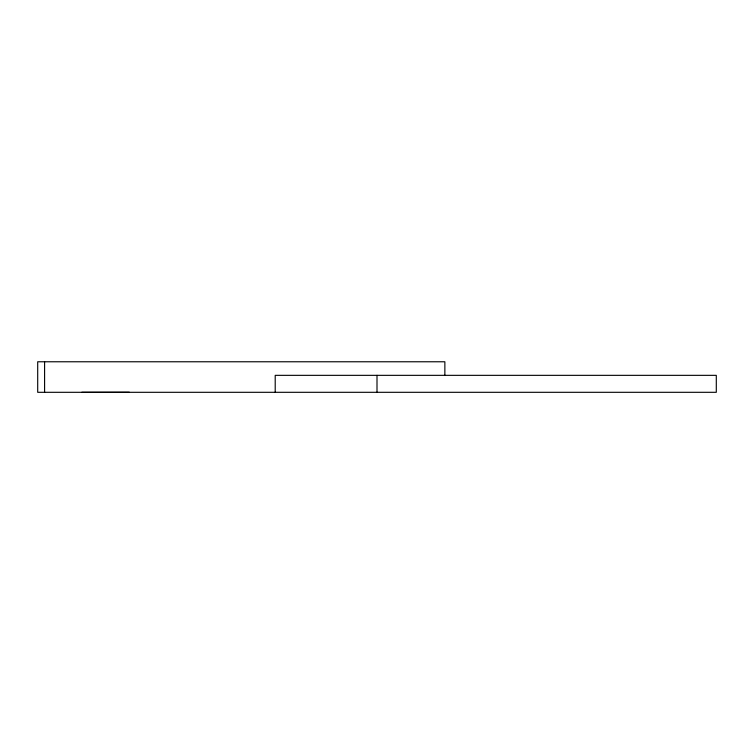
<?xml version="1.0" encoding="UTF-8"?>
<svg xmlns="http://www.w3.org/2000/svg" width="754" height="754" viewBox="0 0 754 754"><rect width="100%" height="100%" fill="white"/><g stroke="black" fill="none" stroke-linecap="round" stroke-linejoin="round"><path stroke-width="1.13" d="M81.809 392.278L129.311 392.231M444.86 375.341L444.86 361.769L37.7 361.769L37.7 392.306L716.3 392.306L716.3 375.341L275.21 375.341L275.21 392.306M377 375.341L377 392.306M44.59 361.769L44.59 392.306"/></g></svg>
